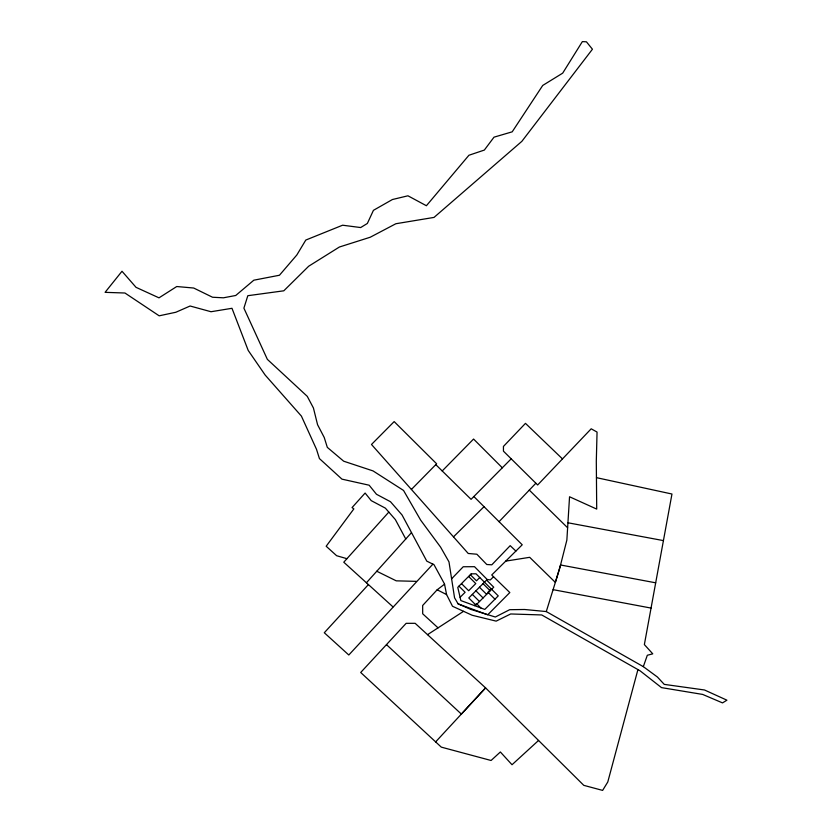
<?xml version="1.0" encoding="UTF-8"?>
<svg xmlns="http://www.w3.org/2000/svg" width="832" height="832" viewBox="0 0 832 832"><rect width="100%" height="100%" fill="white"/><g stroke="black" fill="none" stroke-linecap="round" stroke-linejoin="round"><path stroke-width="1.25" d="M637.926 669.583L607.786 781.976L602.618 790.4L583.783 785.346L485.586 687.887L415.147 623.314L406.151 623.334L360.703 672.485L441.303 747.136L491.078 760.49L500.365 751.982L512.023 764.733L538.554 740.459M546.281 611.562L524.586 609.492L509.662 609.7L495.321 617.022L470.621 609.336L458.089 603.855L454.553 597.802L448.978 561.86L440.586 547.123L420.649 520.125L403.541 490.443L373.058 470.922L343.668 461.198L327.319 447.366L324.241 437.507L317.564 424.694L313.425 407.982L307.278 396.354L267.363 359.362L243.901 308.152L247.811 295.703L283.806 290.805L308.693 266.219L339.383 247.021L370.209 237.245L395.866 223.735L434.023 217.412L521.862 141.336L592.436 49.223L586.425 41.808L582.358 41.6L562.692 73.143L542.724 85.446L512.2 131.83L494.01 137.166L484.338 150.072L468.926 155.251L426.4 205.733L407.95 195.801L392.413 199.524L373.433 210.33L367.359 223.454L360.672 227.552L342.597 225.212L305.802 240.053L296.816 254.998L279.448 275.246L253.833 280.186L235.737 295.485L223.444 297.804L212.545 297.242L193.69 288.028L176.748 286.53L158.995 297.846L136.022 287.331L122.002 271.253L105.082 292.344L124.935 293.01L159.162 315.817L175.833 312.26L190.102 306.01L211.016 311.73L231.982 308.298L248.206 350.428L265.169 375.066L301.402 416.094L316.493 449.301L319.436 458.588L341.962 479.149L369.158 485.212L376.47 494.27L390.478 501.717L402.054 514.977L426.795 561.142L434.002 564.689L444.496 583.95L446.586 594.589L452.504 606.268L472.191 615.264L496.153 621.13L510.682 613.964L541.726 614.952L640.047 670.79L661.502 687.617L702.676 694.429L722.519 702.894L726.918 700.18L704.506 689.988L664.248 684.382L657.426 677.019L643.323 666.65L546.281 611.562L559.614 568.672L566.862 540.082L569.546 496.766L596.71 509.09L596.305 461.198L597.054 432.058L591.188 428.802L537.649 484.983L503.454 451.173L503.433 446.441L525.47 423.363L562.494 458.921M643.323 666.65L647.317 655.262L652.766 653.838L644.363 644.582L671.965 494.021L596.492 477.662M388.814 512.096L343.772 562.203L392.943 606.84M366.413 582.764L411.507 532.615M368.42 584.584L324.293 632.746L348.806 655.002L432.9 564.148M444.538 584.178L437.164 589.794L422.666 605.478L422.687 613.787L438.038 627.858M435.635 741.905L485.586 687.887L461.365 714.085L386.464 644.613M499.065 521.685L535.829 483.267M451.599 578.802L463.226 566.758L474.51 566.686L487.178 579.478L490.308 579.925L493.542 576.732M411.403 489.455L436.634 463.798L394.17 421.595L371.488 444.475L468.229 553.478L476.871 554.226L486.782 564.512L491.816 564.814L510.193 545.657L515.882 551.075M511.181 458.848L471.078 499.335L442.208 470.954L473.574 439.046L502.32 467.792M460.086 597.324L465.109 592.28L458.962 586.165M479.762 577.533L476.486 580.819L470.34 574.714M474.583 605.654L476.559 603.658L480.927 607.994M491.213 588.91L487.947 592.207L494.967 599.186M453.482 536.858L484.037 506.688M427.534 634.66L463.559 611.322M505.731 561.122L529.693 557.315L555.35 582.4L560.55 564.98L655.689 582.816M416.302 581.35L396.25 580.84L376.771 571.241M567.934 522.777L663.426 540.602M553.093 589.659L651.061 608.078M346.923 558.688L336.627 555.714L326.175 546.239L353.86 508.893L352.05 507.582L365.113 493.054L371.228 500.635L385.372 508.144L395.366 519.594L405.766 539.001M458.089 603.855L487.698 614.806L509.818 592.55L491.733 574.974L522.226 544.794L473.855 496.527M437.164 589.794L446.586 594.589M529.287 490.1L567.622 527.769M435.802 464.641L442.208 470.954M483.018 583.658L490.183 590.782M468.603 576.451L475.769 583.575L468.655 590.73L461.49 583.617M479.461 587.246L486.626 594.36M475.904 590.824L483.07 597.938M472.347 594.402L479.513 601.515M471.203 573.841L457.766 587.361L460.845 600.569L484.796 609.419L498.243 595.889L476.018 573.81L471.203 573.841M486.574 580.081L468.79 597.979L475.946 605.103L493.74 587.194L486.574 580.081"/></g></svg>
